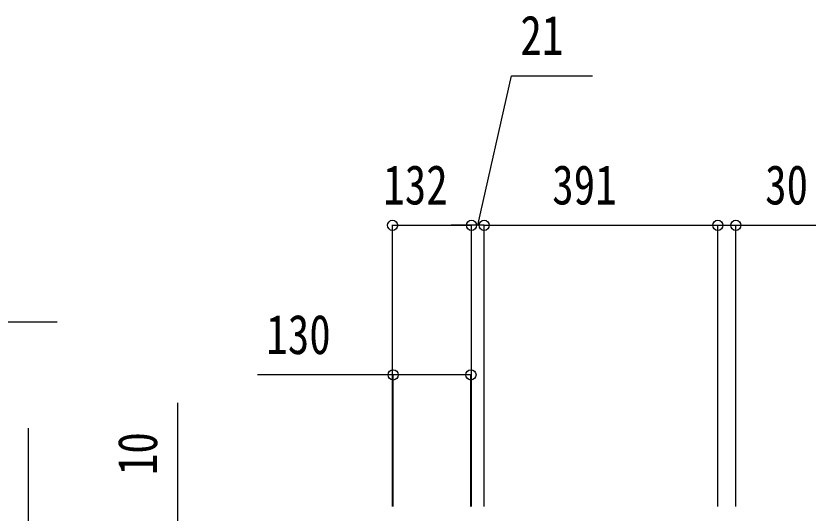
# Model space of a CAD drawing. Units: millimetres, scale not verified. Extents: x -8410 to 8410, y -5940 to 5940.
# Drawn here: x 5440 to 6765, y 860 to 1691 of the extents above; entities that cross this region are included whole.
import ezdxf
from ezdxf.enums import TextEntityAlignment as Align

# ---------------------------------------------------------------- set-up
doc = ezdxf.new("R2010")
doc.units = ezdxf.units.MM
doc.header["$LTSCALE"] = 30
doc.layers.add('0-5_YKK_D', color=6, linetype='Continuous')
doc.styles.add('ＭＳ ゴシック', font='')
doc.styles.get('ＭＳ ゴシック').set_extended_font_data('MS Gothic')

msp = doc.modelspace()

# ---------------------------------------------------------------- linework, layer by layer
at = {"layer": '0-5_YKK_D'}
for p, q in [((6070.18, 870.5), (6070.18, 1341.5)), ((6070.18, 1340.5), (6202.18, 1340.5)), ((6202.18, 1340.5), (6168.18, 1340.5)), ((6202.18, 870.5), (6202.18, 1341.5)), ((6202.18, 870.5), (6202.18, 1341.5)), ((6223.18, 1340.5), (6202.18, 1340.5)), ((6223.18, 1340.5), (6202.18, 1340.5)), ((6223.18, 870.5), (6223.18, 1341.5)), ((6223.18, 870.5), (6223.18, 1341.5)), ((6223.18, 1340.5), (6257.18, 1340.5)), ((6223.18, 1340.5), (6614.18, 1340.5)), ((6614.18, 870.5), (6614.18, 1341.5)), ((6614.18, 870.5), (6614.18, 1341.5)), ((6644.18, 870.5), (6644.18, 1341.5)), ((6071.18, 870.5), (6071.18, 1091.5)), ((6201.18, 870.5), (6201.18, 1091.5)), ((5711.18, 840), (5711.18, 1043.6))]:
    msp.add_line(p, q, dxfattribs=at)
for points in [[(6212.68, 1340.5), (6268.84, 1590.5), (6404.44, 1590.5)], [(6614.18, 1340.5), (6644.18, 1340.5), (6813.78, 1340.5)], [(3921.78, 639.05), (3946.46, 662.43), (4491.8, 1178.95), (5509.34, 1178.95)], [(6201.18, 1090.5), (6071.18, 1090.5), (5843.98, 1090.5)], [(5461.18, 677), (5461.18, 711.8), (5461.18, 1001.4)]]:
    msp.add_lwpolyline(points, dxfattribs=at)
for centre in [(6070.18, 1340.5), (6202.18, 1340.5), (6202.18, 1340.5), (6223.18, 1340.5), (6223.18, 1340.5), (6614.18, 1340.5), (6614.18, 1340.5), (6644.18, 1340.5), (6071.18, 1090.5), (6201.18, 1090.5)]:
    msp.add_circle(centre, 8.5, dxfattribs=at)

# ---------------------------------------------------------------- texts
at = {"layer": '0-5_YKK_D', "style": 'ＭＳ ゴシック', "width": 0.8}
for s, p in [('21', (6283.84, 1605.5)), ('132', (6054.58, 1355.5)), ('391', (6337.08, 1355.5)), ('30', (6693.18, 1355.5)), ('130', (5858.98, 1105.5))]:
    msp.add_text(s, height=65.98, dxfattribs=at).set_placement(p, align=Align.BOTTOM_LEFT)
msp.add_text('10', height=65.98, rotation=90, dxfattribs=at).set_placement((5696.18, 923), align=Align.BOTTOM_LEFT)

doc.saveas('drawing.dxf')
